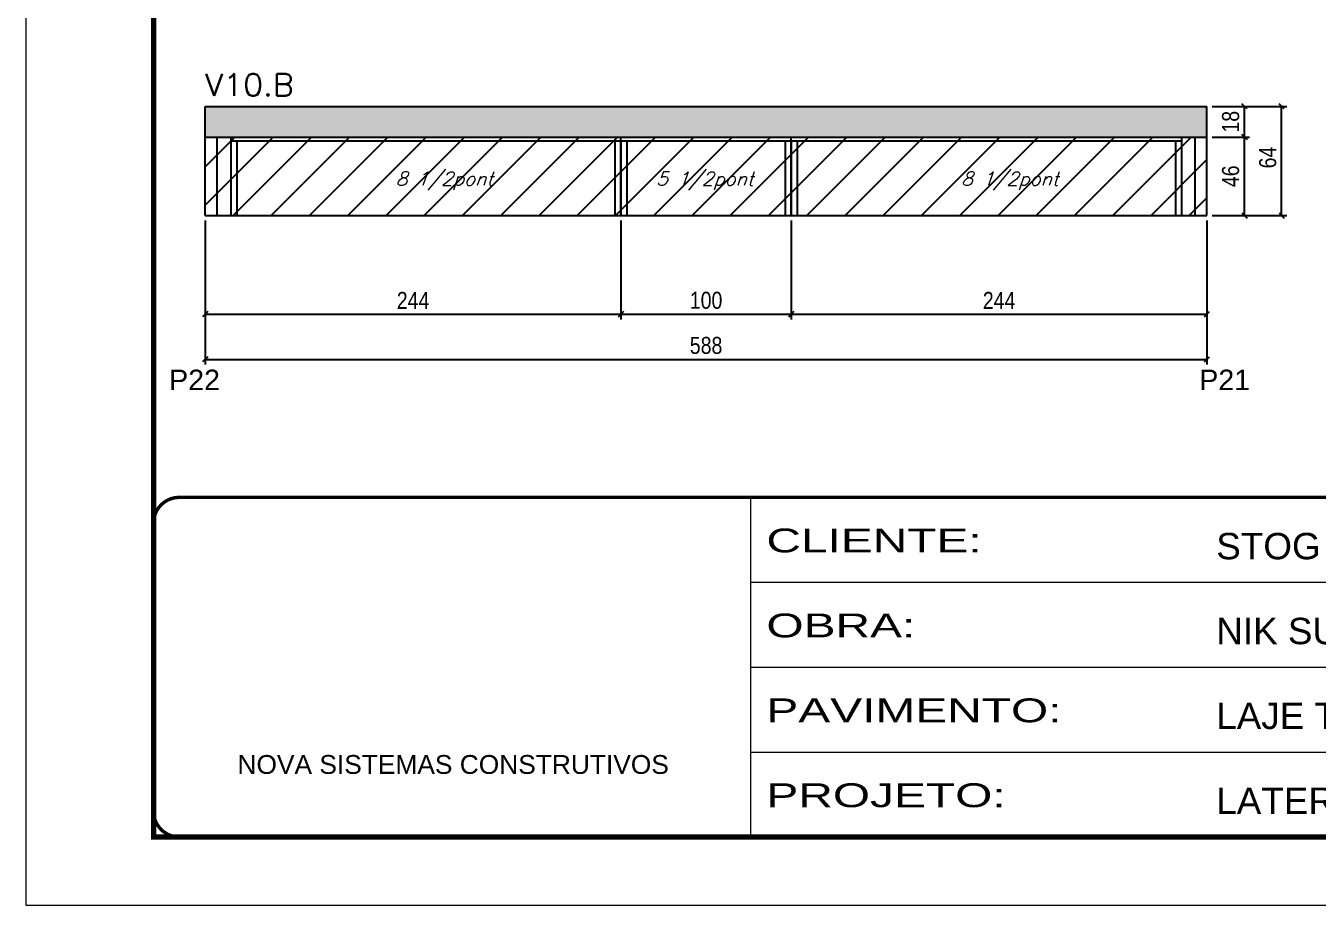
# Model space of a CAD drawing. Extents: x -10448 to -1189, y -11772 to 17235.
# Drawn here: x -5680 to -4921, y 12349 to 12864 of the extents above; entities that cross this region are included whole.
import ezdxf

# ---------------------------------------------------------------- set-up
doc = ezdxf.new("R2010")
doc.units = 0
doc.linetypes.add('CONTINUO', pattern=[0])
doc.linetypes.add('DASHED', pattern=[0.75, 0.5, -0.25])
for name, color, linetype in [('5', 5, 'Continuous'), ('COTA', 241, 'Continuous'), ('Painéis', 200, 'Continuous'), ('Reaproveitamento', 251, 'Continuous'), ('SARR_2.2x7', 40, 'Continuous'), ('SARR_3.5x7', 81, 'Continuous'), ('texto', 7, 'Continuous')]:
    doc.layers.add(name, color=color, linetype=linetype)
for name, color, linetype, lineweight in [('Folhas', 255, 'Continuous', 9), ('SARRAFO DE PRESSAO', 251, 'DASHED', 9), ('Texto Seção', 7, 'Continuous', 15)]:
    doc.layers.add(name, color=color, linetype=linetype, lineweight=lineweight)
doc.styles.add('ARIAL', font='arial.ttf')
doc.styles.add('COTA TECNICA', font='techl___.ttf', dxfattribs={"height": 10})
doc.styles.add('REGUA-120', font='ROMANS.shx', dxfattribs={"height": 15})
doc.styles.add('Romans', font='romans.shx')
doc.styles.get("Standard").update_dxf_attribs({"font": 'arial.ttf'})
doc.styles.add('Tecnologia', font='')
doc.styles.get('Tecnologia').set_extended_font_data('Forgotten Futurist')
doc.dimstyles.new('PAINEL', dxfattribs={"dimtxt": 10, "dimasz": 3, "dimexe": 3, "dimexo": 3, "dimgap": 3, "dimtad": 1, "dimdec": 1, "dimzin": 12, "dimdsep": 46, "dimtxsty": 'COTA TECNICA', "dimblk1": 'OBLIQUE', "dimblk2": 'OBLIQUE', "dimsah": 1, "dimcen": 0.9, "dimclrd": 4, "dimclre": 4, "dimclrt": 240, "dimadec": 1, "dimazin": 3, "dimtfac": 1, "dimtdec": 1, "dimtmove": 0, "dimatfit": 3, "dimfxl": 1, "dimtolj": 1, "dimtzin": 12, "dimarcsym": 0})
pattern_1 = [(45, (-134700.783, -17247.402), (-11.2253202, 11.2253202), [])]

# ---------------------------------------------------------------- blocks, each defined once
blk = doc.blocks.new('9999999999')
at = {"color": 30, "linetype": 'CONTINUO'}
for p, q in [((98564.56, 34230.21), (98564.56, 34429.45)), ((98564.56, 34379.64), (99583.98, 34379.64)), ((98564.56, 34329.83), (99487.98, 34329.83)), ((98564.56, 34280.02), (99487.98, 34280.02))]:
    blk.add_line(p, q, dxfattribs=at)
at = {"color": 30, "linetype": 'CONTINUO', "const_width": 2}
blk.add_lwpolyline([(99583.98, 34230.21), (99583.98, 34414.45, 0.414214), (99568.98, 34429.45), (98228.98, 34429.45, 0.414214), (98213.98, 34414.45), (98213.98, 34245.21, 0.414214), (98228.98, 34230.21), (99583.98, 34230.21)], format="xyb", dxfattribs=at)
at = {"layer": 'Folhas'}
blk.add_lwpolyline([(98138.98, 34190.21), (99623.98, 34190.21), (99623.98, 35240.21), (98138.98, 35240.21)], close=True, dxfattribs=at)
at = {"layer": 'Folhas', "color": 30, "const_width": 3}
blk.add_lwpolyline([(98213.98, 34230.21), (99583.98, 34230.21), (99583.98, 35200.21), (98213.98, 35200.21)], close=True, dxfattribs=at)
at = {"color": 7, "linetype": 'Continuous', "ltscale": 5, "style": 'ARIAL'}
for s, height, p in [('STOG', 15.483, (98837.68, 34393.13)), ('NIK SUNSET', 15.483, (98837.68, 34343.32)), ('LAJE TÉCNICA', 15.4829, (98837.68, 34293.51)), ('NOVA SISTEMAS CONSTRUTIVOS', 11.0592, (98263.19, 34267.21)), ('LATERAL DE VIGA', 15.4829, (98837.68, 34243.7))]:
    blk.add_text(s, height=height, dxfattribs=at).set_placement(p)
at = {"layer": 'Folhas', "color": 7, "style": 'Tecnologia', "width": 1.5}
for s, p in [('CLIENTE:', (98573.65, 34397.17)), ('OBRA:', (98573.65, 34347.31)), ('PAVIMENTO:', (98573.65, 34297.5)), ('PROJETO:', (98573.65, 34247.69))]:
    blk.add_text(s, height=14, dxfattribs=at).set_placement(p)
blk = doc.blocks.new('_Oblique')
at = {"color": 0, "linetype": 'ByBlock', "lineweight": -2}
blk.add_line((-0.5, -0.5), (0.5, 0.5), dxfattribs=at)
blk = doc.blocks.new('*D397')
at = {"layer": 'COTA', "color": 4, "linetype": 'ByBlock', "lineweight": -2, "transparency": 16777216}
for p, q in [((-4983.52, 12799.17), (-4961.52, 12799.17)), ((-4964.52, 12753.17), (-4964.52, 12799.17)), ((-4983.52, 12753.17), (-4961.52, 12753.17))]:
    blk.add_line(p, q, dxfattribs=at)
at = {"layer": 'Defpoints', "color": 0, "linetype": 'ByBlock', "transparency": 16777216}
for p in [(-4986.52, 12799.17), (-4964.52, 12799.17), (-4986.52, 12753.17)]:
    blk.add_point(p, dxfattribs=at)
at = {"layer": 'COTA', "color": 4, "linetype": 'ByBlock', "lineweight": -2, "transparency": 16777216, "xscale": 3, "yscale": 3, "zscale": 3}
for p, rotation in [((-4964.52, 12799.17), 90), ((-4964.52, 12753.17), 270)]:
    blk.add_blockref('_Oblique', p, dxfattribs=dict(at, rotation=rotation))
at = {"layer": 'COTA', "color": 240, "linetype": 'ByBlock', "transparency": 16777216, "insert": (-4972.62, 12776.17), "char_height": 10, "attachment_point": 5, "rotation": 90, "style": 'COTA TECNICA'}
blk.add_mtext('\\A1;46', dxfattribs=at)
blk = doc.blocks.new('*D398')
at = {"layer": 'COTA', "color": 4, "linetype": 'ByBlock', "lineweight": -2, "transparency": 16777216}
for p, q in [((-4983.52, 12817.17), (-4961.52, 12817.17)), ((-4964.52, 12799.17), (-4964.52, 12817.17)), ((-4983.52, 12799.17), (-4961.52, 12799.17))]:
    blk.add_line(p, q, dxfattribs=at)
at = {"layer": 'Defpoints', "color": 0, "linetype": 'ByBlock', "transparency": 16777216}
for p in [(-4986.52, 12817.17), (-4964.52, 12817.17), (-4986.52, 12799.17)]:
    blk.add_point(p, dxfattribs=at)
at = {"layer": 'COTA', "color": 4, "linetype": 'ByBlock', "lineweight": -2, "transparency": 16777216, "xscale": 3, "yscale": 3, "zscale": 3}
for p, rotation in [((-4964.52, 12817.17), 90), ((-4964.52, 12799.17), 270)]:
    blk.add_blockref('_Oblique', p, dxfattribs=dict(at, rotation=rotation))
at = {"layer": 'COTA', "color": 240, "linetype": 'ByBlock', "transparency": 16777216, "insert": (-4972.61, 12808.17), "char_height": 10, "attachment_point": 5, "rotation": 90, "style": 'COTA TECNICA'}
blk.add_mtext('\\A1;18', dxfattribs=at)
blk = doc.blocks.new('*D399')
at = {"layer": 'COTA', "color": 4, "linetype": 'ByBlock', "lineweight": -2, "transparency": 16777216}
for p, q in [((-4983.52, 12817.17), (-4939.72, 12817.17)), ((-4942.72, 12753.17), (-4942.72, 12817.17)), ((-4983.52, 12753.17), (-4939.72, 12753.17))]:
    blk.add_line(p, q, dxfattribs=at)
at = {"layer": 'Defpoints', "color": 0, "linetype": 'ByBlock', "transparency": 16777216}
for p in [(-4986.52, 12817.17), (-4942.72, 12817.17), (-4986.52, 12753.17)]:
    blk.add_point(p, dxfattribs=at)
at = {"layer": 'COTA', "color": 4, "linetype": 'ByBlock', "lineweight": -2, "transparency": 16777216, "xscale": 3, "yscale": 3, "zscale": 3}
for p, rotation in [((-4942.72, 12817.17), 90), ((-4942.72, 12753.17), 270)]:
    blk.add_blockref('_Oblique', p, dxfattribs=dict(at, rotation=rotation))
at = {"layer": 'COTA', "color": 240, "linetype": 'ByBlock', "transparency": 16777216, "insert": (-4950.83, 12787.17), "char_height": 10, "attachment_point": 5, "rotation": 90, "style": 'COTA TECNICA'}
blk.add_mtext('\\A1;64', dxfattribs=at)
blk = doc.blocks.new('*D400')
at = {"layer": 'COTA', "color": 4, "linetype": 'ByBlock', "lineweight": -2, "transparency": 16777216}
for p, q in [((-5574.52, 12750.17), (-5574.52, 12692.23)), ((-5330.52, 12750.17), (-5330.52, 12692.23)), ((-5574.52, 12695.23), (-5330.52, 12695.23))]:
    blk.add_line(p, q, dxfattribs=at)
at = {"layer": 'Defpoints', "color": 0, "linetype": 'ByBlock', "transparency": 16777216}
for p in [(-5574.52, 12753.17), (-5330.52, 12753.17), (-5330.52, 12695.23)]:
    blk.add_point(p, dxfattribs=at)
at = {"layer": 'COTA', "color": 4, "linetype": 'ByBlock', "lineweight": -2, "transparency": 16777216, "xscale": 3, "yscale": 3, "zscale": 3, "rotation": 180}
blk.add_blockref('_Oblique', (-5574.52, 12695.23), dxfattribs=at)
at = {"layer": 'COTA', "color": 4, "linetype": 'ByBlock', "lineweight": -2, "transparency": 16777216, "xscale": 3, "yscale": 3, "zscale": 3}
blk.add_blockref('_Oblique', (-5330.52, 12695.23), dxfattribs=at)
at = {"layer": 'COTA', "color": 240, "linetype": 'ByBlock', "transparency": 16777216, "insert": (-5452.52, 12703.31), "char_height": 10, "attachment_point": 5, "style": 'COTA TECNICA'}
blk.add_mtext('\\A1;244', dxfattribs=at)
blk = doc.blocks.new('*D401')
at = {"layer": 'COTA', "color": 4, "linetype": 'ByBlock', "lineweight": -2, "transparency": 16777216}
for p, q in [((-5330.52, 12750.17), (-5330.52, 12692.23)), ((-5230.52, 12750.17), (-5230.52, 12692.23)), ((-5330.52, 12695.23), (-5230.52, 12695.23))]:
    blk.add_line(p, q, dxfattribs=at)
at = {"layer": 'Defpoints', "color": 0, "linetype": 'ByBlock', "transparency": 16777216}
for p in [(-5330.52, 12753.17), (-5230.52, 12753.17), (-5230.52, 12695.23)]:
    blk.add_point(p, dxfattribs=at)
at = {"layer": 'COTA', "color": 4, "linetype": 'ByBlock', "lineweight": -2, "transparency": 16777216, "xscale": 3, "yscale": 3, "zscale": 3, "rotation": 180}
blk.add_blockref('_Oblique', (-5330.52, 12695.23), dxfattribs=at)
at = {"layer": 'COTA', "color": 4, "linetype": 'ByBlock', "lineweight": -2, "transparency": 16777216, "xscale": 3, "yscale": 3, "zscale": 3}
blk.add_blockref('_Oblique', (-5230.52, 12695.23), dxfattribs=at)
at = {"layer": 'COTA', "color": 240, "linetype": 'ByBlock', "transparency": 16777216, "insert": (-5280.52, 12703.34), "char_height": 10, "attachment_point": 5, "style": 'COTA TECNICA'}
blk.add_mtext('\\A1;100', dxfattribs=at)
blk = doc.blocks.new('*D402')
at = {"layer": 'COTA', "color": 4, "linetype": 'ByBlock', "lineweight": -2, "transparency": 16777216}
for p, q in [((-5574.52, 12750.17), (-5574.52, 12665.73)), ((-4986.52, 12750.17), (-4986.52, 12665.73)), ((-5574.52, 12668.73), (-4986.52, 12668.73))]:
    blk.add_line(p, q, dxfattribs=at)
at = {"layer": 'Defpoints', "color": 0, "linetype": 'ByBlock', "transparency": 16777216}
for p in [(-5574.52, 12753.17), (-4986.52, 12753.17), (-4986.52, 12668.73)]:
    blk.add_point(p, dxfattribs=at)
at = {"layer": 'COTA', "color": 4, "linetype": 'ByBlock', "lineweight": -2, "transparency": 16777216, "xscale": 3, "yscale": 3, "zscale": 3, "rotation": 180}
blk.add_blockref('_Oblique', (-5574.52, 12668.73), dxfattribs=at)
at = {"layer": 'COTA', "color": 4, "linetype": 'ByBlock', "lineweight": -2, "transparency": 16777216, "xscale": 3, "yscale": 3, "zscale": 3}
blk.add_blockref('_Oblique', (-4986.52, 12668.73), dxfattribs=at)
at = {"layer": 'COTA', "color": 240, "linetype": 'ByBlock', "transparency": 16777216, "insert": (-5280.52, 12676.87), "char_height": 10, "attachment_point": 5, "style": 'COTA TECNICA'}
blk.add_mtext('\\A1;588', dxfattribs=at)
blk = doc.blocks.new('*D407')
at = {"layer": 'COTA', "color": 4, "linetype": 'ByBlock', "lineweight": -2, "transparency": 16777216}
for p, q in [((-5230.52, 12750.17), (-5230.52, 12692.23)), ((-4986.52, 12715.92), (-4986.52, 12692.23)), ((-5230.52, 12695.23), (-4986.52, 12695.23))]:
    blk.add_line(p, q, dxfattribs=at)
at = {"layer": 'Defpoints', "color": 0, "linetype": 'ByBlock', "transparency": 16777216}
for p in [(-5230.52, 12753.17), (-4986.52, 12718.92), (-4986.52, 12695.23)]:
    blk.add_point(p, dxfattribs=at)
at = {"layer": 'COTA', "color": 4, "linetype": 'ByBlock', "lineweight": -2, "transparency": 16777216, "xscale": 3, "yscale": 3, "zscale": 3, "rotation": 180}
blk.add_blockref('_Oblique', (-5230.52, 12695.23), dxfattribs=at)
at = {"layer": 'COTA', "color": 4, "linetype": 'ByBlock', "lineweight": -2, "transparency": 16777216, "xscale": 3, "yscale": 3, "zscale": 3}
blk.add_blockref('_Oblique', (-4986.52, 12695.23), dxfattribs=at)
at = {"layer": 'COTA', "color": 240, "linetype": 'ByBlock', "transparency": 16777216, "insert": (-5108.52, 12703.31), "char_height": 10, "attachment_point": 5, "style": 'COTA TECNICA'}
blk.add_mtext('\\A1;244', dxfattribs=at)

msp = doc.modelspace()

# ---------------------------------------------------------------- hatches: boundary and pattern name
at = {"layer": 'COTA', "linetype": 'ByBlock'}
h = msp.add_hatch(dxfattribs=at)
h.set_pattern_fill('AR-CONC', color=256, scale=0.03)
h.set_pattern_definition([(50, (-135043.7827, -17247.4024), (5.46554007, -0.47817257), [0.5715, -6.2865]), (355, (-135043.7827, -17247.4024), (-1.05730264, 5.73170536), [0.4572, -5.02921753]), (100.4514447, (-135043.327, -17247.442), (4.40823741, 5.25353256), [0.48570026, -5.34270734]), (46.1842, (-135043.783, -17245.8784), (8.13237123, -1.26126984), [0.85725, -9.42975]), (96.6355576, (-135043.105, -17245.9835), (7.122124, 7.42278374), [0.7285507, -8.01406824]), (351.184151, (-135043.783, -17245.878), (7.122124, 7.42278374), [0.685799, -7.54379196]), (21, (-135043.0207, -17246.2594), (4.54843174, -3.06795595), [0.5715, -6.2865]), (326, (-135043.0207, -17246.2594), (1.85406085, 5.52563898), [0.4572, -5.0292]), (71.451445, (-135042.6417, -17246.515), (6.40249258, 2.45768307), [0.48570026, -5.34269813]), (37.5, (-135043.7827, -17247.4024), (0.092658098, 2.536651166), [0, -4.96824, 0, -5.1054, 0, -5.04825]), (7.5, (-135043.7827, -17247.4024), (2.004589875, 3.005417245), [0, -2.91084, 0, -4.85394, 0, -1.92405]), (327.5, (-135045.482, -17247.4024), (4.067717855, -0.17186232), [0, -1.905, 0, -5.9436, 0, -7.8867]), (317.5, (-135046.244, -17247.4024), (4.44387544, 0.76279473), [0, -2.4765, 0, -3.94716, 0, -5.6007])])
h.paths.add_polyline_path([(-5574.52, 12817.17), (-5574.52, 12799.17), (-4986.52, 12799.17), (-4986.52, 12817.17)])
at = {"layer": 'Reaproveitamento', "linetype": 'ByBlock'}
h = msp.add_hatch(dxfattribs=at)
h.set_pattern_fill('ANSI31', color=256, scale=5)
h.set_pattern_definition(pattern_1)
h.paths.add_polyline_path([(-5330.52, 12753.17), (-5330.52, 12799.17), (-5574.52, 12799.17), (-5574.52, 12753.17)])
h = msp.add_hatch(dxfattribs=at)
h.set_pattern_fill('ANSI31', color=256, scale=5)
h.set_pattern_definition(pattern_1)
h.paths.add_polyline_path([(-5230.52, 12753.17), (-5230.52, 12799.17), (-5330.52, 12799.17), (-5330.52, 12753.17)])
h = msp.add_hatch(dxfattribs=at)
h.set_pattern_fill('ANSI31', color=256, scale=5)
h.set_pattern_definition(pattern_1)
h.paths.add_polyline_path([(-4986.52, 12753.17), (-4986.52, 12799.17), (-5230.52, 12799.17), (-5230.52, 12753.17)])

# ---------------------------------------------------------------- linework, layer by layer
at = {"layer": 'COTA', "linetype": 'ByBlock'}
for p, q in [((-5574.52, 12817.17), (-4986.52, 12817.17)), ((-5574.52, 12799.17), (-5574.52, 12817.17)), ((-4986.52, 12799.17), (-4986.52, 12817.17))]:
    msp.add_line(p, q, dxfattribs=at)
at = {"layer": 'Painéis', "linetype": 'ByBlock'}
for p, q in [((-5574.52, 12799.17), (-4986.52, 12799.17)), ((-5574.52, 12753.17), (-5574.52, 12799.17)), ((-5330.52, 12753.17), (-5330.52, 12799.17)), ((-5230.52, 12753.17), (-5230.52, 12799.17)), ((-4986.52, 12753.17), (-4986.52, 12799.17)), ((-5574.52, 12753.17), (-4986.52, 12753.17))]:
    msp.add_line(p, q, dxfattribs=at)
at = {"layer": 'SARR_2.2x7', "linetype": 'Continuous'}
for p, q in [((-5567.52, 12753.17), (-5567.52, 12799.17)), ((-5559.52, 12796.97), (-5330.52, 12796.97)), ((-5330.52, 12796.97), (-5230.52, 12796.97)), ((-5230.52, 12796.97), (-5001.52, 12796.97)), ((-4993.52, 12753.17), (-4993.52, 12799.17))]:
    msp.add_line(p, q, dxfattribs=at)
at = {"layer": 'SARR_3.5x7'}
for p, q in [((-5559.52, 12799.17), (-5559.52, 12753.17)), ((-5556.02, 12796.97), (-5556.02, 12753.17)), ((-5334.02, 12796.97), (-5334.02, 12753.17)), ((-5330.52, 12796.97), (-5330.52, 12753.17)), ((-5327.02, 12796.97), (-5327.02, 12753.17)), ((-5234.02, 12796.97), (-5234.02, 12753.17)), ((-5230.52, 12796.97), (-5230.52, 12753.17)), ((-5227.02, 12796.97), (-5227.02, 12753.17)), ((-5005.02, 12796.97), (-5005.02, 12753.17)), ((-5001.52, 12799.17), (-5001.52, 12753.17)), ((-5559.52, 12753.17), (-5556.02, 12753.17)), ((-5334.02, 12753.17), (-5330.52, 12753.17)), ((-5330.52, 12753.17), (-5327.02, 12753.17)), ((-5234.02, 12753.17), (-5230.52, 12753.17)), ((-5230.52, 12753.17), (-5227.02, 12753.17)), ((-5005.02, 12753.17), (-5001.52, 12753.17))]:
    msp.add_line(p, q, dxfattribs=at)

# ---------------------------------------------------------------- block references
at = {"layer": 'SARRAFO DE PRESSAO', "color": 6, "linetype": 'ByBlock'}
msp.add_blockref('9999999999', (-103818.76, -21841.7), dxfattribs=at)

# ---------------------------------------------------------------- texts
at = {"layer": '5', "linetype": 'Continuous'}
for s, p in [('P22', (-5595.67, 12650.72)), ('P21', (-4991.02, 12650.72))]:
    msp.add_text(s, height=12, rotation=359.99996, dxfattribs=at).set_placement(p)
at = {"layer": 'texto', "color": 2, "char_height": 8, "attachment_point": 5, "style": 'Romans'}
for s, insert in [('{\\Q19;\\C256;8 1/2pont}', (-5434.16, 12773.39)), ('{\\Q19;\\C256;5 1/2pont}', (-5281.26, 12773.39)), ('{\\Q19;\\C256;8 1/2pont}', (-5102.26, 12773.39))]:
    msp.add_mtext(s, dxfattribs=dict(at, insert=insert))
at = {"layer": 'Texto Seção', "style": 'REGUA-120', "width": 1.05}
msp.add_text('V10.B', height=13, dxfattribs=at).set_placement((-5574.52, 12823.36))

# ---------------------------------------------------------------- dimensions: what is measured, and where the dimension line sits
at = {"layer": 'COTA', "linetype": 'ByBlock'}
for base, p1, p2, picture, middle in [((-4964.52, 12817.17), (-4986.52, 12799.17), (-4986.52, 12817.17), '*D398', (-4972.61, 12808.17)), ((-4964.52, 12799.17), (-4986.52, 12753.17), (-4986.52, 12799.17), '*D397', (-4972.62, 12776.17))]:
    dim = msp.add_linear_dim(base=base, p1=p1, p2=p2, angle=90, dimstyle='PAINEL', dxfattribs=at)
    dim.commit()
    dim.dimension.update_dxf_attribs({"geometry": picture, "text_midpoint": middle})
dim = msp.add_linear_dim(base=(-4942.72, 12817.17), p1=(-4986.52, 12753.17), p2=(-4986.52, 12817.17), angle=90, dimstyle='PAINEL', dxfattribs=at)
dim.commit()
dim.dimension.update_dxf_attribs({"geometry": '*D399', "text_midpoint": (-4942.72, 12787.17), "dimtype": 160})
for base, p1, p2, picture, middle in [((-5330.52, 12695.23), (-5574.52, 12753.17), (-5330.52, 12753.17), '*D400', (-5452.52, 12703.31)), ((-4986.52, 12668.73), (-5574.52, 12753.17), (-4986.52, 12753.17), '*D402', (-5280.52, 12676.87)), ((-4986.52, 12695.23), (-5230.52, 12753.17), (-4986.52, 12718.92), '*D407', (-5108.52, 12703.31))]:
    dim = msp.add_linear_dim(base=base, p1=p1, p2=p2, dimstyle='PAINEL', dxfattribs=at)
    dim.commit()
    dim.dimension.update_dxf_attribs({"geometry": picture, "text_midpoint": middle})
dim = msp.add_linear_dim(base=(-5230.52, 12695.23), p1=(-5330.52, 12753.17), p2=(-5230.52, 12753.17), dimstyle='PAINEL', override={"dimtmove": 1}, dxfattribs=at)
dim.commit()
dim.dimension.update_dxf_attribs({"geometry": '*D401', "text_midpoint": (-5280.52, 12703.34)})

doc.saveas('drawing.dxf')
